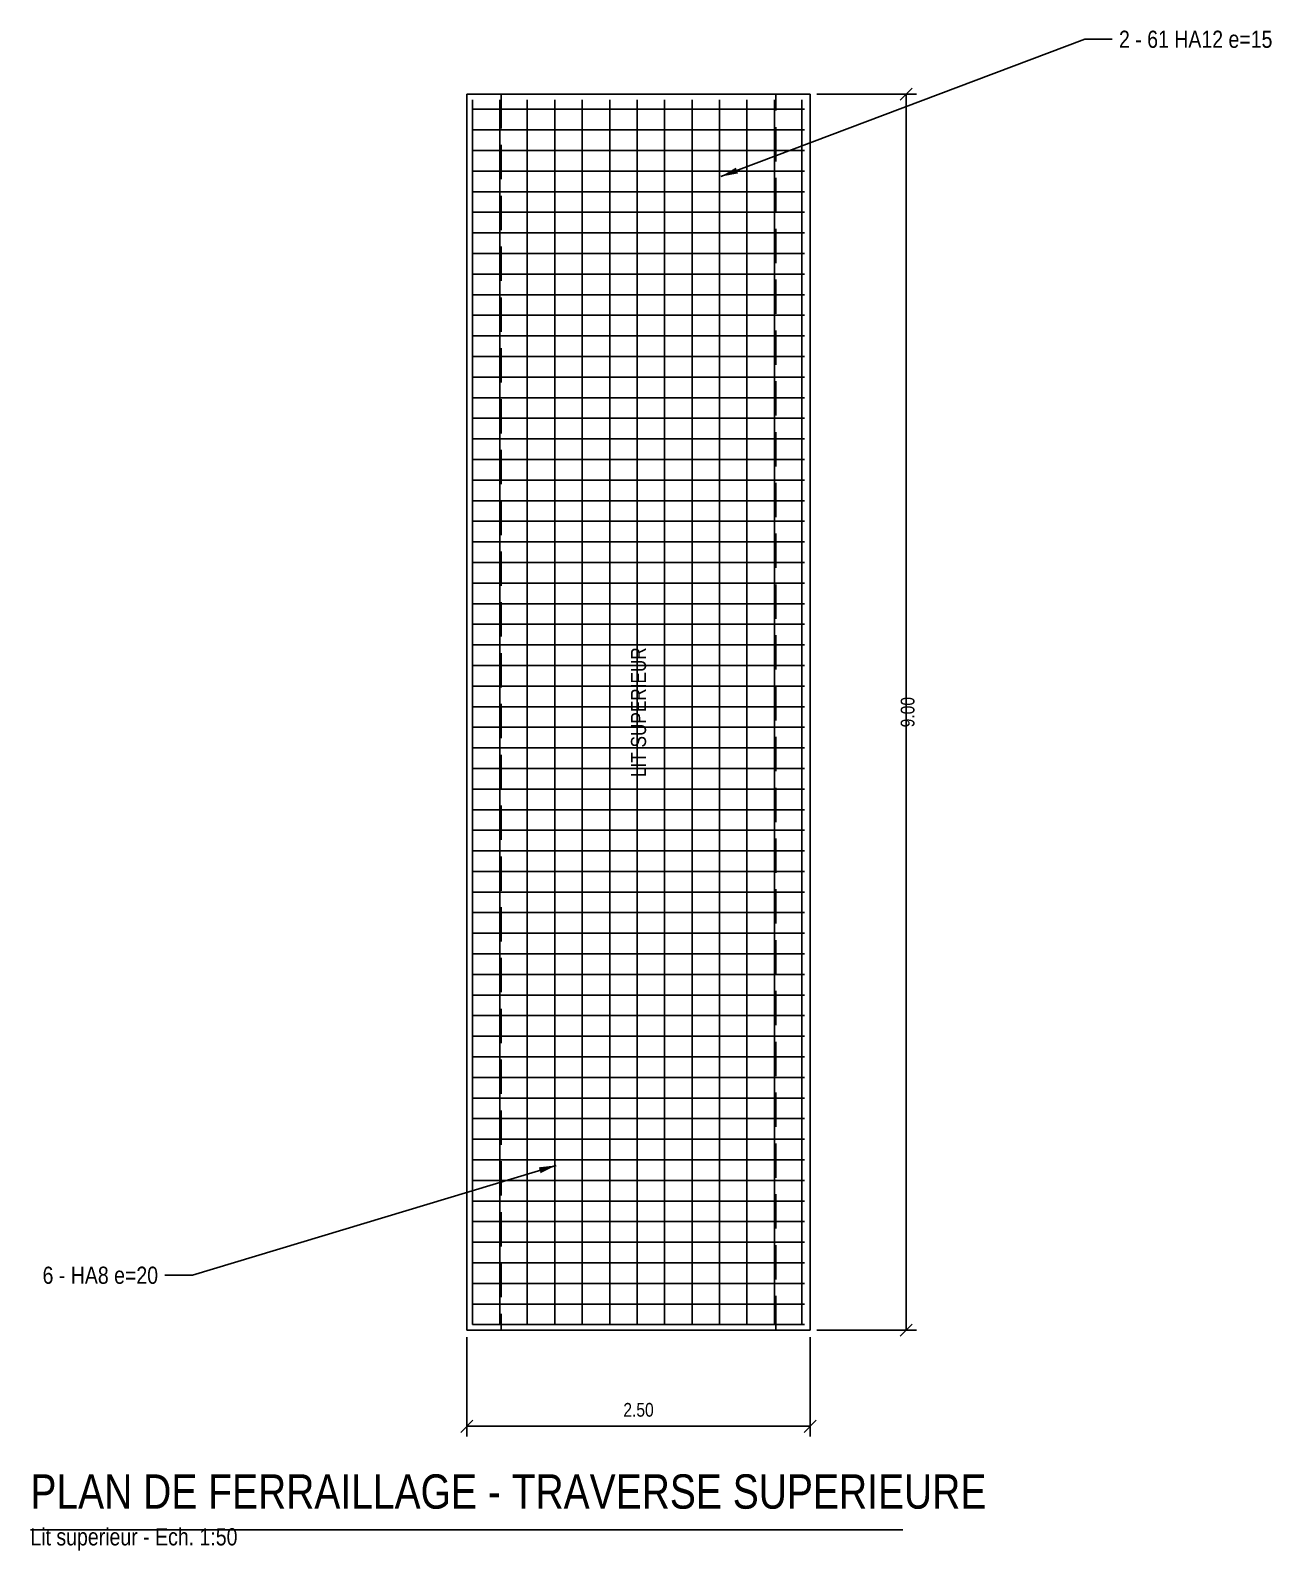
# Model space of a CAD drawing. Extents: x 0 to 110, y 0 to 23.
# Drawn here: x 100.97 to 110.01, y 0 to 11.07 of the extents above; entities that cross this region are included whole.
import ezdxf
from ezdxf.enums import TextEntityAlignment as Align

# ---------------------------------------------------------------- set-up
doc = ezdxf.new("R2010")
doc.units = 0
doc.linetypes.add('TIRETS', pattern=[0.37, 0.25, -0.12])
for name, color, linetype in [('03_BETON_CACHE', 8, 'TIRETS'), ('08_ACIER_LONG', 1, 'CONTINUOUS'), ('10_COTATION', 4, 'CONTINUOUS'), ('11_TEXTE', 7, 'CONTINUOUS'), ('16_BETON_FIN', 8, 'CONTINUOUS')]:
    doc.layers.add(name, color=color, linetype=linetype)
doc.styles.get("Standard").update_dxf_attribs({"font": 'txt', "width": 0.85})

msp = doc.modelspace()

# ---------------------------------------------------------------- linework, layer by layer
at = {"layer": '03_BETON_CACHE'}
msp.add_lwpolyline([(104.3995, 1.605), (106.3995, 1.605), (106.3995, 10.605), (104.3995, 10.605)], close=True, dxfattribs=at)
at = {"layer": '08_ACIER_LONG'}
for p, q in [((104.1895, 1.645), (104.1895, 10.565)), ((104.3895, 1.645), (104.3895, 10.565)), ((104.5895, 1.645), (104.5895, 10.565)), ((104.7895, 1.645), (104.7895, 10.565)), ((104.9895, 1.645), (104.9895, 10.565)), ((105.1895, 1.645), (105.1895, 10.565)), ((105.3895, 1.645), (105.3895, 10.565)), ((105.5895, 1.645), (105.5895, 10.565)), ((105.7895, 1.645), (105.7895, 10.565)), ((105.9895, 1.645), (105.9895, 10.565)), ((106.1895, 1.645), (106.1895, 10.565)), ((106.3895, 1.645), (106.3895, 10.565)), ((106.5895, 1.645), (106.5895, 10.565)), ((104.1895, 10.495), (106.6095, 10.495)), ((104.1895, 10.345), (106.6095, 10.345)), ((104.1895, 10.195), (106.6095, 10.195)), ((104.1895, 10.045), (106.6095, 10.045)), ((104.1895, 9.895), (106.6095, 9.895)), ((104.1895, 9.745), (106.6095, 9.745)), ((104.1895, 9.595), (106.6095, 9.595)), ((104.1895, 9.445), (106.6095, 9.445)), ((104.1895, 9.295), (106.6095, 9.295)), ((104.1895, 9.145), (106.6095, 9.145)), ((104.1895, 8.995), (106.6095, 8.995)), ((104.1895, 8.845), (106.6095, 8.845)), ((104.1895, 8.695), (106.6095, 8.695)), ((104.1895, 8.545), (106.6095, 8.545)), ((104.1895, 8.395), (106.6095, 8.395)), ((104.1895, 8.245), (106.6095, 8.245)), ((104.1895, 8.095), (106.6095, 8.095)), ((104.1895, 7.945), (106.6095, 7.945)), ((104.1895, 7.795), (106.6095, 7.795)), ((104.1895, 7.645), (106.6095, 7.645)), ((104.1895, 7.495), (106.6095, 7.495)), ((104.1895, 7.345), (106.6095, 7.345)), ((104.1895, 7.195), (106.6095, 7.195)), ((104.1895, 7.045), (106.6095, 7.045)), ((104.1895, 6.895), (106.6095, 6.895)), ((104.1895, 6.745), (106.6095, 6.745)), ((104.1895, 6.595), (106.6095, 6.595)), ((104.1895, 6.445), (106.6095, 6.445)), ((104.1895, 6.295), (106.6095, 6.295)), ((104.1895, 6.145), (106.6095, 6.145)), ((104.1895, 5.995), (106.6095, 5.995)), ((104.1895, 5.845), (106.6095, 5.845)), ((104.1895, 5.695), (106.6095, 5.695)), ((104.1895, 5.545), (106.6095, 5.545)), ((104.1895, 5.395), (106.6095, 5.395)), ((104.1895, 5.245), (106.6095, 5.245)), ((104.1895, 5.095), (106.6095, 5.095)), ((104.1895, 4.945), (106.6095, 4.945)), ((104.1895, 4.795), (106.6095, 4.795)), ((104.1895, 4.645), (106.6095, 4.645)), ((104.1895, 4.495), (106.6095, 4.495)), ((104.1895, 4.345), (106.6095, 4.345)), ((104.1895, 4.195), (106.6095, 4.195)), ((104.1895, 4.045), (106.6095, 4.045)), ((104.1895, 3.895), (106.6095, 3.895)), ((104.1895, 3.745), (106.6095, 3.745)), ((104.1895, 3.595), (106.6095, 3.595)), ((104.1895, 3.445), (106.6095, 3.445)), ((104.1895, 3.295), (106.6095, 3.295)), ((104.1895, 3.145), (106.6095, 3.145)), ((104.1895, 2.995), (106.6095, 2.995)), ((104.1895, 2.845), (106.6095, 2.845)), ((104.1895, 2.695), (106.6095, 2.695)), ((104.1895, 2.545), (106.6095, 2.545)), ((104.1895, 2.395), (106.6095, 2.395)), ((104.1895, 2.245), (106.6095, 2.245)), ((104.1895, 2.095), (106.6095, 2.095)), ((104.1895, 1.945), (106.6095, 1.945)), ((104.1895, 1.795), (106.6095, 1.795)), ((104.1895, 1.645), (106.6095, 1.645))]:
    msp.add_line(p, q, dxfattribs=at)
at = {"layer": '10_COTATION'}
for p, q in [((107.305306, 10.560806), (107.393694, 10.649194)), ((106.6995, 10.605), (107.4245, 10.605)), ((107.3495, 1.605), (107.3495, 10.605)), ((104.1495, 1.555), (104.1495, 0.83)), ((106.6495, 1.555), (106.6495, 0.83)), ((106.6995, 1.605), (107.4245, 1.605)), ((107.305306, 1.560806), (107.393694, 1.649194)), ((104.105306, 0.860806), (104.193694, 0.949194)), ((104.1495, 0.905), (106.6495, 0.905)), ((106.605306, 0.860806), (106.693694, 0.949194))]:
    msp.add_line(p, q, dxfattribs=at)
at = {"layer": '11_TEXTE'}
for p, q in [((105.9995, 10.005), (108.6495, 11.005)), ((108.6495, 11.005), (108.8495, 11.005)), ((104.7995, 2.805), (102.1495, 2.005)), ((102.1495, 2.005), (101.9495, 2.005)), ((100.9695, 0.15), (107.3245, 0.15))]:
    msp.add_line(p, q, dxfattribs=at)
for points in [[(105.9995, 10.005), (106.124394, 10.028081), (106.108506, 10.070183)], [(104.7995, 2.805), (104.673331, 2.790414), (104.686337, 2.747335)]]:
    msp.add_solid(points, dxfattribs=at)
at = {"layer": '16_BETON_FIN'}
msp.add_lwpolyline([(104.1495, 1.605), (106.6495, 1.605), (106.6495, 10.605), (104.1495, 10.605)], close=True, dxfattribs=at)

# ---------------------------------------------------------------- texts
at = {"layer": '10_COTATION', "width": 0.85}
msp.add_text('9.00', height=0.1, rotation=90, dxfattribs=at).set_placement((107.3095, 6.105), align=Align.TOP_CENTER)
msp.add_text('2.50', height=0.1, dxfattribs=at).set_placement((105.3995, 0.945), align=Align.BOTTOM_CENTER)
at = {"layer": '11_TEXTE', "width": 0.85}
msp.add_text('2 - 61 HA12 e=15', height=0.125, dxfattribs=at).set_placement((108.8995, 11.005), align=Align.MIDDLE_LEFT)
msp.add_text('LIT SUPERIEUR', height=0.11, rotation=90, dxfattribs=at).set_placement((105.3995, 6.105), align=Align.MIDDLE_CENTER)
msp.add_text('6 - HA8 e=20', height=0.125, dxfattribs=at).set_placement((101.8995, 2.005), align=Align.MIDDLE_RIGHT)
for s, height, p in [('PLAN DE FERRAILLAGE - TRAVERSE SUPERIEURE', 0.25, (100.9695, 0.23)), ('Lit superieur - Ech. 1:50', 0.125, (100.9695, 0))]:
    msp.add_text(s, height=height, dxfattribs=at).set_placement(p, align=Align.BOTTOM_LEFT)

doc.saveas('drawing.dxf')
